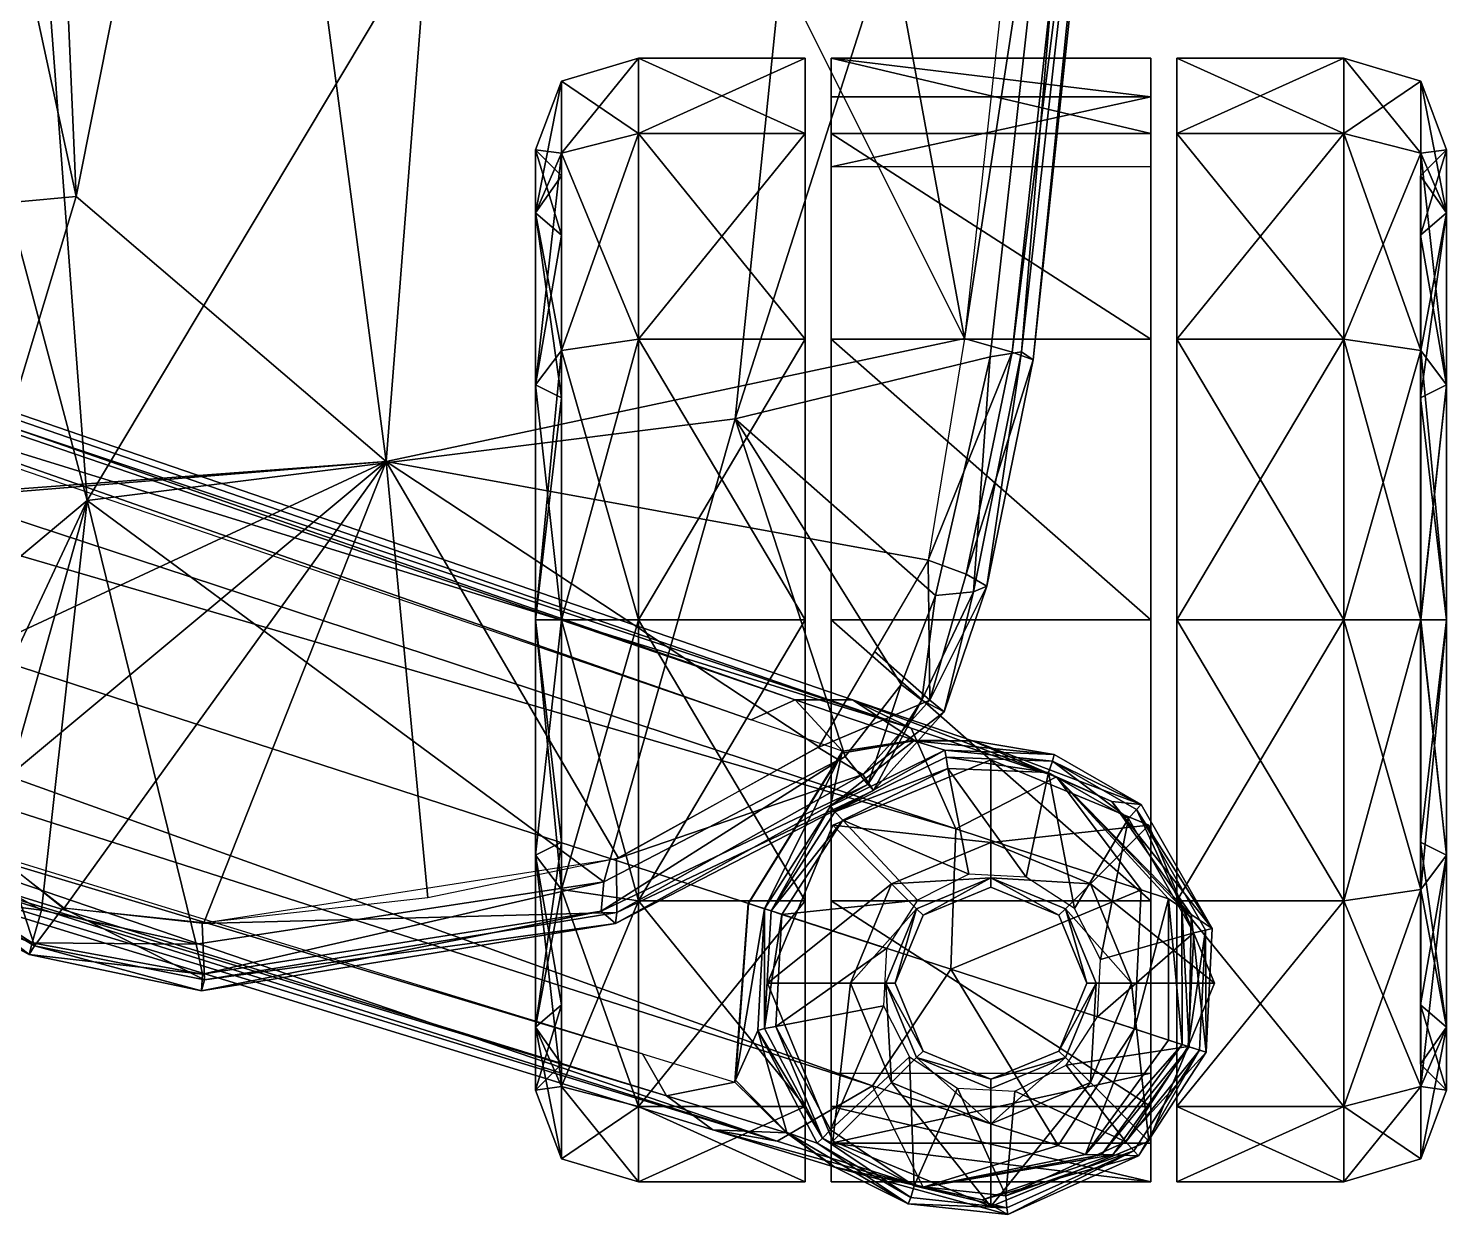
# Model space of a CAD drawing. Header units: inches. Extents: x -13.4 to 13.4, y -1.9 to 24.2.
# Drawn here: x 10.125 to 13.356, y 7.077 to 9.779 of the extents above; entities that cross this region are included whole.
import ezdxf

# ---------------------------------------------------------------- set-up
doc = ezdxf.new("R2010")
doc.units = ezdxf.units.IN
doc.header["$MEASUREMENT"] = 0
for name, color, linetype in [('AFUSE-3D-042', 42, 'Continuous'), ('AFUSE-3D-043', 43, 'Continuous'), ('AFUSE-3D-066', 66, 'Continuous')]:
    doc.layers.add(name, color=color, linetype=linetype)

msp = doc.modelspace()

# ---------------------------------------------------------------- meshes
at = {"layer": 'AFUSE-3D-042'}
mesh = msp.add_polyface(dxfattribs=at)
corners = [(11.735, 8.8891, 37.5463), (12.0175, 11.6457, 37.5826), (12.6013, 11.593, 37.4481), (12.3163, 9.0307, 37.4492), (12.1911, 8.487, 37.4503), (12.113, 8.2846, 37.45), (10.2587, 8.7035, 37.5424), (10.0324, 11.7004, 37.5807), (11.4357, 7.835, 37.4496), (9.7631, 8.289, 37.4501), (9.457, 11.7093, 37.4481), (9.7124, 8.2548, 37.4077), (9.3992, 11.7077, 37.4024), (12.2778, 8.4954, 37.3908), (12.1605, 8.2488, 37.3942), (12.3875, 9.0424, 37.3923), (12.6722, 11.593, 37.3857), (12.6892, 11.6194, 37.1796), (12.414, 9.0237, 37.1858), (10.0173, 7.8467, 37.4496), (9.9106, 7.9613, 37.4496), (12.0371, 8.0562, 37.394), (11.986, 8.12, 37.4496), (9.3735, 11.6957, 37.2303), (9.6777, 8.2429, 37.229), (12.2114, 8.2222, 37.1853), (12.3085, 8.5086, 37.1854), (12.0505, 8.0429, 37.1869), (12.1784, 8.2485, 37.0953), (12.2616, 8.5354, 37.0879), (12.1746, 8.5673, 37.0302), (12.0524, 8.3595, 37.0307), (12.0257, 8.0796, 37.1051), (11.9245, 8.1405, 37.0269), (9.4011, 11.695, 37.1521), (9.703, 8.2445, 37.147), (9.8029, 8.2697, 37.0372), (9.4994, 11.7008, 37.0467), (9.3359, 13.9601, 37.1513), (9.4272, 13.9467, 37.0672), (12.3661, 9.0416, 37.0841), (12.6464, 11.6218, 37.0909), (12.5395, 11.6371, 37.0238), (12.2577, 9.0722, 37.0192)]
mesh.append_faces([[corners[k] for k in face] for face in [(0, 1, 2), (2, 3, 0), (4, 5, 0), (0, 3, 4), (6, 7, 1), (1, 0, 6), (6, 0, 8), (6, 9, 10), (10, 7, 6), (10, 9, 11), (11, 12, 10), (4, 13, 14), (14, 5, 4), (3, 15, 13), (13, 4, 3), (16, 17, 18), (18, 15, 16), (6, 19, 20), (20, 9, 6), (5, 14, 21), (0, 5, 22), (22, 8, 0), (23, 12, 11), (11, 24, 23), (25, 14, 13), (13, 26, 25), (26, 13, 15), (15, 18, 26), (2, 16, 15), (15, 3, 2), (11, 9, 20), (14, 25, 27), (28, 25, 26), (26, 29, 28), (30, 31, 28), (28, 29, 30), (25, 28, 32), (28, 31, 33), (33, 32, 28), (34, 23, 24), (24, 35, 34), (35, 36, 37), (37, 34, 35), (23, 34, 38), (34, 37, 39), (40, 18, 17), (17, 41, 40), (41, 42, 43), (43, 40, 41), (29, 26, 18), (18, 40, 29), (30, 29, 40), (40, 43, 30)]], dxfattribs={"vtx2": -1})
mesh = msp.add_polyface(dxfattribs=at)
corners = [(11.8949, 8.9912, 0.3095), (11.8949, 9.0709, 0.1714), (11.8949, 9.5393, 0.6398), (11.8949, 9.4012, 0.7195), (11.515, 9.0709, 0.1714), (11.515, 9.5393, 0.6398), (11.2804, 8.9668, 0.3519), (11.3398, 8.9371, 0.4033), (11.3398, 9.3074, 0.7736), (11.2804, 9.3588, 0.7439), (11.8949, 9.7107, 1.2795), (11.8949, 9.5513, 1.2795), (11.515, 9.7107, 1.2795), (11.3398, 9.443, 1.2795), (11.2804, 9.5023, 1.2795), (11.8949, 9.5393, 1.9193), (11.8949, 9.4012, 1.8396), (11.515, 9.5393, 1.9193), (11.3398, 9.3074, 1.7854), (11.2804, 9.3588, 1.8151), (11.8949, 9.0709, 2.3876), (11.8949, 8.9912, 2.2496), (11.515, 9.0709, 2.3876), (11.3398, 8.9371, 2.1558), (11.2804, 8.9668, 2.2072), (11.3392, 9.0449, 0.2165), (11.3392, 9.4942, 0.6658), (11.3392, 9.6586, 1.2795), (11.3392, 9.4942, 1.8932), (11.3392, 9.0449, 2.3425), (11.3398, 8.4312, 0.2677), (11.954, 9.5513, 1.2795), (11.954, 9.4012, 1.8396), (11.954, 9.5393, 1.9193), (11.954, 9.7107, 1.2795), (11.954, 8.9912, 2.2496), (11.954, 9.0709, 2.3876), (12.6823, 9.0709, 2.3876), (12.6823, 9.5393, 1.9193), (12.6823, 9.6231, 0.9528), (11.954, 9.6231, 0.9528), (11.954, 9.4637, 0.9528)]
mesh.append_faces([[corners[k] for k in face] for face in [(30, 18, 8)]], dxfattribs={"vtx0": -1, "vtx1": -1, "vtx2": -1})
mesh.append_faces([[corners[k] for k in face] for face in [(0, 1, 2), (2, 3, 0), (1, 4, 5), (5, 2, 1), (6, 7, 8), (8, 9, 6), (3, 2, 10), (10, 11, 3), (2, 5, 12), (12, 10, 2), (9, 8, 13), (13, 14, 9), (11, 10, 15), (15, 16, 11), (10, 12, 17), (17, 15, 10), (14, 13, 18), (18, 19, 14), (16, 15, 20), (20, 21, 16), (15, 17, 22), (22, 20, 15), (19, 18, 23), (23, 24, 19), (25, 26, 5), (5, 4, 25), (26, 27, 12), (12, 5, 26), (27, 28, 17), (17, 12, 27), (28, 29, 22), (22, 17, 28), (6, 9, 26), (26, 25, 6), (9, 14, 27), (27, 26, 9), (14, 19, 28), (28, 27, 14), (19, 24, 29), (29, 28, 19), (18, 13, 8), (31, 32, 33), (33, 34, 31), (32, 35, 36), (36, 33, 32), (33, 36, 37), (34, 33, 38), (39, 40, 34), (31, 34, 40), (40, 41, 31), (41, 40, 39)]], dxfattribs={"vtx2": -1})
mesh = msp.add_polyface(dxfattribs=at)
corners = [(12.7414, 8.9912, 0.3095), (12.7414, 9.4012, 0.7195), (12.7414, 9.5393, 0.6398), (12.7414, 9.0709, 0.1714), (13.1213, 9.5393, 0.6398), (13.1213, 9.0709, 0.1714), (13.3559, 8.9668, 0.3519), (13.3559, 9.3588, 0.7439), (13.2965, 9.3074, 0.7736), (13.2965, 8.9371, 0.4033), (12.7414, 9.5513, 1.2795), (12.7414, 9.7107, 1.2795), (13.1213, 9.7107, 1.2795), (13.3559, 9.5023, 1.2795), (13.2965, 9.443, 1.2795), (12.7414, 9.4012, 1.8396), (12.7414, 9.5393, 1.9193), (13.1213, 9.5393, 1.9193), (13.3559, 9.3588, 1.8151), (13.2965, 9.3074, 1.7854), (12.7414, 8.9912, 2.2496), (12.7414, 9.0709, 2.3876), (13.1213, 9.0709, 2.3876), (13.3559, 8.9668, 2.2072), (13.2965, 8.9371, 2.1558), (13.2971, 9.0449, 0.2165), (13.2971, 9.4942, 0.6658), (13.2971, 9.6586, 1.2795), (13.2971, 9.4942, 1.8932), (13.2971, 9.0449, 2.3425), (13.2965, 8.4312, 2.2913), (13.2965, 8.4312, 0.2677), (12.6823, 9.0709, 2.3876), (12.6823, 9.5393, 1.9193), (11.954, 9.5393, 1.9193), (12.6823, 9.7107, 1.2795), (11.954, 9.7107, 1.2795), (12.6823, 9.6231, 0.9528), (12.6823, 9.4637, 0.9528), (11.954, 9.4637, 0.9528), (12.6823, 9.4012, 1.8396), (12.6823, 9.5513, 1.2795), (12.6823, 8.9912, 2.2496)]
mesh.append_faces([[corners[k] for k in face] for face in [(8, 19, 31)]], dxfattribs={"vtx0": -1, "vtx1": -1, "vtx2": -1})
mesh.append_faces([[corners[k] for k in face] for face in [(0, 1, 2), (2, 3, 0), (3, 2, 4), (4, 5, 3), (6, 7, 8), (8, 9, 6), (1, 10, 11), (11, 2, 1), (2, 11, 12), (12, 4, 2), (7, 13, 14), (14, 8, 7), (10, 15, 16), (16, 11, 10), (11, 16, 17), (17, 12, 11), (13, 18, 19), (19, 14, 13), (15, 20, 21), (21, 16, 15), (16, 21, 22), (22, 17, 16), (18, 23, 24), (24, 19, 18), (25, 5, 4), (4, 26, 25), (26, 4, 12), (12, 27, 26), (27, 12, 17), (17, 28, 27), (28, 17, 22), (22, 29, 28), (6, 25, 26), (26, 7, 6), (7, 26, 27), (27, 13, 7), (13, 27, 28), (28, 18, 13), (18, 28, 29), (29, 23, 18), (8, 14, 19), (19, 24, 30), (32, 33, 34), (33, 35, 36), (36, 35, 37), (37, 38, 39), (35, 33, 40), (40, 41, 35), (41, 38, 37), (37, 35, 41), (33, 32, 42), (42, 40, 33)]], dxfattribs={"vtx2": -1})
mesh = msp.add_polyface(dxfattribs=at)
corners = [(11.8949, 8.4312, 0.1594), (11.8949, 8.4312, 0), (11.8949, 9.0709, 0.1714), (11.8949, 8.9912, 0.3095), (11.515, 8.4312, 0), (11.515, 9.0709, 0.1714), (11.2804, 8.4312, 0.2083), (11.3398, 8.4312, 0.2677), (11.3398, 8.9371, 0.4033), (11.2804, 8.9668, 0.3519), (11.8949, 8.9912, 2.2496), (11.8949, 9.0709, 2.3876), (11.8949, 8.4312, 2.5591), (11.8949, 8.4312, 2.3997), (11.515, 9.0709, 2.3876), (11.515, 8.4312, 2.5591), (11.2804, 8.9668, 2.2072), (11.3398, 8.9371, 2.1558), (11.3398, 8.4312, 2.2913), (11.2804, 8.4312, 2.3507), (11.8949, 7.7914, 2.3876), (11.8949, 7.8711, 2.2496), (11.515, 7.7914, 2.3876), (11.3398, 7.9253, 2.1558), (11.2804, 7.8956, 2.2072), (11.8949, 7.8711, 0.3095), (11.8949, 7.7914, 0.1714), (11.515, 7.7914, 0.1714), (11.2804, 7.8956, 0.3519), (11.3398, 7.9253, 0.4033), (11.3392, 8.4312, 0.0521), (11.3392, 9.0449, 0.2165), (11.3392, 9.0449, 2.3425), (11.3392, 8.4312, 2.507), (11.3392, 7.8174, 2.3425), (11.3392, 7.8174, 0.2165), (11.3398, 9.3074, 1.7854), (11.3398, 7.5549, 1.7854), (11.3398, 9.3074, 0.7736), (11.954, 8.9912, 2.2496), (11.954, 8.4312, 2.3997), (11.954, 8.4312, 2.5591), (11.954, 9.0709, 2.3876), (11.954, 7.8711, 2.2496), (11.954, 7.7914, 2.3876), (12.6823, 7.7914, 2.3876), (12.6823, 8.4312, 2.5591), (11.9579, 7.9638, 2.5581), (11.9579, 7.9638, 2.6614), (12.3179, 8.1129, 2.6614), (11.9579, 7.9638, 2.4559), (12.3179, 8.1129, 2.4559)]
mesh.append_faces([[corners[k] for k in face] for face in [(50, 49, 51)]], dxfattribs={"vtx0": -1})
mesh.append_faces([[corners[k] for k in face] for face in [(37, 18, 36), (7, 37, 36)]], dxfattribs={"vtx0": -1, "vtx1": -1, "vtx2": -1})
mesh.append_faces([[corners[k] for k in face] for face in [(8, 7, 38)]], dxfattribs={"vtx1": -1})
mesh.append_faces([[corners[k] for k in face] for face in [(50, 47, 49)]], dxfattribs={"vtx1": -1, "vtx2": -1})
mesh.append_faces([[corners[k] for k in face] for face in [(0, 1, 2), (2, 3, 0), (1, 4, 5), (5, 2, 1), (6, 7, 8), (8, 9, 6), (10, 11, 12), (12, 13, 10), (11, 14, 15), (15, 12, 11), (16, 17, 18), (18, 19, 16), (13, 12, 20), (20, 21, 13), (12, 15, 22), (19, 18, 23), (23, 24, 19), (25, 26, 1), (1, 0, 25), (26, 27, 4), (4, 1, 26), (28, 29, 7), (7, 6, 28), (30, 31, 5), (5, 4, 30), (32, 33, 15), (15, 14, 32), (33, 34, 22), (22, 15, 33), (35, 30, 4), (4, 27, 35), (6, 9, 31), (31, 30, 6), (16, 19, 33), (33, 32, 16), (19, 24, 34), (34, 33, 19), (28, 6, 30), (30, 35, 28), (18, 17, 36), (39, 40, 41), (41, 42, 39), (40, 43, 44), (44, 41, 40), (41, 44, 45), (42, 41, 46), (47, 48, 49)]], dxfattribs={"vtx2": -1})
mesh = msp.add_polyface(dxfattribs=at)
corners = [(12.7414, 8.4312, 0.1594), (12.7414, 8.9912, 0.3095), (12.7414, 9.0709, 0.1714), (12.7414, 8.4312, 0), (13.1213, 9.0709, 0.1714), (13.1213, 8.4312, 0), (13.3559, 8.4312, 0.2083), (13.3559, 8.9668, 0.3519), (13.2965, 8.9371, 0.4033), (13.2965, 8.4312, 0.2677), (12.7414, 8.9912, 2.2496), (12.7414, 8.4312, 2.3997), (12.7414, 8.4312, 2.5591), (12.7414, 9.0709, 2.3876), (13.1213, 8.4312, 2.5591), (13.1213, 9.0709, 2.3876), (13.3559, 8.9668, 2.2072), (13.3559, 8.4312, 2.3507), (13.2965, 8.4312, 2.2913), (13.2965, 8.9371, 2.1558), (12.7414, 7.8711, 2.2496), (12.7414, 7.7914, 2.3876), (13.1213, 7.7914, 2.3876), (13.3559, 7.8956, 2.2072), (13.2965, 7.9253, 2.1558), (12.7414, 7.8711, 0.3095), (12.7414, 7.7914, 0.1714), (13.1213, 7.7914, 0.1714), (13.3559, 7.8956, 0.3519), (13.2965, 7.9253, 0.4033), (13.2971, 8.4312, 0.0521), (13.2971, 9.0449, 0.2165), (13.2971, 9.0449, 2.3425), (13.2971, 8.4312, 2.507), (13.2971, 7.8174, 2.3425), (13.2971, 7.8174, 0.2165), (13.2965, 9.3074, 1.7854), (13.2965, 7.5549, 1.7854), (13.2965, 9.3074, 0.7736), (12.6823, 7.7914, 2.3876), (12.6823, 8.4312, 2.5591), (11.954, 8.4312, 2.5591), (12.6823, 9.0709, 2.3876), (11.954, 9.0709, 2.3876), (12.6823, 8.4312, 2.3997), (12.6823, 8.9912, 2.2496), (12.6823, 7.8711, 2.2496), (12.6778, 7.9638, 2.4559), (12.3179, 8.1129, 2.4559), (12.3179, 8.1129, 2.6614), (12.6778, 7.9638, 2.6614), (12.6778, 7.9638, 2.5581)]
mesh.append_faces([[corners[k] for k in face] for face in [(47, 49, 51)]], dxfattribs={"vtx0": -1, "vtx1": -1})
mesh.append_faces([[corners[k] for k in face] for face in [(36, 18, 37), (36, 37, 9)]], dxfattribs={"vtx0": -1, "vtx1": -1, "vtx2": -1})
mesh.append_faces([[corners[k] for k in face] for face in [(8, 38, 9)]], dxfattribs={"vtx1": -1})
mesh.append_faces([[corners[k] for k in face] for face in [(0, 1, 2), (2, 3, 0), (3, 2, 4), (4, 5, 3), (6, 7, 8), (8, 9, 6), (10, 11, 12), (12, 13, 10), (13, 12, 14), (14, 15, 13), (16, 17, 18), (18, 19, 16), (11, 20, 21), (21, 12, 11), (12, 21, 22), (22, 14, 12), (17, 23, 24), (24, 18, 17), (25, 0, 3), (3, 26, 25), (26, 3, 5), (5, 27, 26), (28, 6, 9), (9, 29, 28), (30, 5, 4), (4, 31, 30), (32, 15, 14), (14, 33, 32), (33, 14, 22), (22, 34, 33), (35, 27, 5), (5, 30, 35), (6, 30, 31), (31, 7, 6), (16, 32, 33), (33, 17, 16), (17, 33, 34), (34, 23, 17), (28, 35, 30), (30, 6, 28), (39, 40, 41), (40, 42, 43), (42, 40, 44), (44, 45, 42), (40, 39, 46), (46, 44, 40), (47, 48, 49), (49, 50, 51)]], dxfattribs={"vtx2": -1})
mesh = msp.add_polyface(dxfattribs=at)
corners = [(11.4357, 7.835, 37.4496), (10.5073, 7.6925, 37.4508), (10.2587, 8.7035, 37.5424), (10.1548, 7.7699, 37.4498), (10.0173, 7.8467, 37.4496), (10.1338, 7.6955, 37.4025), (9.9834, 7.7923, 37.399), (10.5217, 7.6245, 37.405), (11.4295, 7.7678, 37.4008), (11.986, 8.12, 37.4496), (12.0371, 8.0562, 37.394), (9.8539, 7.9178, 37.4059), (9.9106, 7.9613, 37.4496), (9.8286, 7.8952, 37.228), (9.6777, 8.2429, 37.229), (9.7124, 8.2548, 37.4077), (12.113, 8.2846, 37.45), (9.9585, 7.7575, 37.2184), (10.1271, 7.6693, 37.2252), (10.5197, 7.5866, 37.2098), (11.4623, 7.7402, 37.1983), (12.0505, 8.0429, 37.1869), (12.1605, 8.2488, 37.3942), (12.0257, 8.0796, 37.1051), (12.2114, 8.2222, 37.1853), (11.4652, 7.7651, 37.1275), (11.9245, 8.1405, 37.0269), (11.4645, 7.8875, 37.0308), (10.5262, 7.6113, 37.1394), (10.5209, 7.7402, 37.0282), (10.139, 7.6892, 37.1544), (10.2037, 7.7749, 37.0452), (9.9832, 7.7799, 37.1503), (9.8487, 7.9136, 37.1551), (9.703, 8.2445, 37.147), (10.0793, 7.8745, 37.0418), (9.9528, 7.9726, 37.0352), (9.8029, 8.2697, 37.0372)]
mesh.append_faces([[corners[k] for k in face] for face in [(0, 1, 2), (2, 1, 3), (3, 4, 2), (3, 5, 6), (6, 4, 3), (1, 7, 5), (5, 3, 1), (0, 8, 7), (7, 1, 0), (9, 10, 8), (8, 0, 9), (4, 6, 11), (11, 12, 4), (11, 13, 14), (14, 15, 11), (10, 9, 16), (17, 6, 5), (5, 18, 17), (18, 5, 7), (7, 19, 18), (19, 7, 8), (8, 20, 19), (20, 8, 10), (10, 21, 20), (13, 11, 6), (6, 17, 13), (12, 11, 15), (21, 10, 22), (23, 21, 24), (25, 20, 21), (21, 23, 25), (23, 26, 27), (27, 25, 23), (28, 19, 20), (20, 25, 28), (25, 27, 29), (29, 28, 25), (30, 18, 19), (19, 28, 30), (28, 29, 31), (31, 30, 28), (32, 17, 18), (18, 30, 32), (33, 13, 17), (17, 32, 33), (34, 14, 13), (13, 33, 34), (30, 31, 35), (35, 32, 30), (36, 33, 32), (32, 35, 36), (37, 34, 33), (33, 36, 37)]], dxfattribs={"vtx2": -1})
mesh = msp.add_polyface(dxfattribs=at)
corners = [(11.515, 7.7914, 2.3876), (11.8949, 7.7914, 2.3876), (11.8949, 8.4312, 2.5591), (11.8949, 7.8711, 2.2496), (11.8949, 7.3231, 1.9193), (11.8949, 7.4611, 1.8396), (11.515, 7.3231, 1.9193), (11.2804, 7.8956, 2.2072), (11.3398, 7.9253, 2.1558), (11.3398, 7.5549, 1.7854), (11.2804, 7.5035, 1.8151), (11.8949, 7.1516, 1.2795), (11.8949, 7.311, 1.2795), (11.515, 7.1516, 1.2795), (11.3398, 7.4193, 1.2795), (11.2804, 7.36, 1.2795), (11.8949, 7.3231, 0.6398), (11.8949, 7.4611, 0.7195), (11.515, 7.3231, 0.6398), (11.3398, 7.5549, 0.7736), (11.2804, 7.5035, 0.7439), (11.8949, 7.7914, 0.1714), (11.8949, 7.8711, 0.3095), (11.515, 7.7914, 0.1714), (11.3398, 7.9253, 0.4033), (11.2804, 7.8956, 0.3519), (11.3392, 7.8174, 2.3425), (11.3392, 7.3682, 1.8932), (11.3392, 7.2037, 1.2795), (11.3392, 7.3682, 0.6658), (11.3392, 7.8174, 0.2165), (11.3398, 8.4312, 0.2677), (11.3398, 8.4312, 2.2913), (11.954, 7.8711, 2.2496), (11.954, 7.4611, 1.8396), (11.954, 7.3231, 1.9193), (12.0914, 7.8303, 2.6614), (11.9579, 7.9638, 2.6614), (11.8088, 7.6039, 2.6614), (11.9976, 7.6039, 2.6614), (11.9579, 7.244, 2.6614), (11.8088, 7.6039, 2.3569), (11.9579, 7.244, 1.9394), (11.9579, 7.9638, 2.5581)]
mesh.append_faces([[corners[k] for k in face] for face in [(31, 19, 9)]], dxfattribs={"vtx0": -1, "vtx1": -1, "vtx2": -1})
mesh.append_faces([[corners[k] for k in face] for face in [(0, 1, 2), (3, 1, 4), (4, 5, 3), (1, 0, 6), (6, 4, 1), (7, 8, 9), (9, 10, 7), (5, 4, 11), (11, 12, 5), (4, 6, 13), (13, 11, 4), (10, 9, 14), (14, 15, 10), (12, 11, 16), (16, 17, 12), (11, 13, 18), (18, 16, 11), (15, 14, 19), (19, 20, 15), (17, 16, 21), (21, 22, 17), (16, 18, 23), (23, 21, 16), (20, 19, 24), (24, 25, 20), (26, 27, 6), (6, 0, 26), (27, 28, 13), (13, 6, 27), (28, 29, 18), (18, 13, 28), (29, 30, 23), (23, 18, 29), (7, 10, 27), (27, 26, 7), (10, 15, 28), (28, 27, 10), (15, 20, 29), (29, 28, 15), (20, 25, 30), (30, 29, 20), (31, 24, 19), (19, 14, 9), (9, 8, 32), (33, 34, 35), (36, 37, 38), (39, 38, 40), (40, 38, 41), (41, 42, 40), (38, 37, 43), (43, 41, 38)]], dxfattribs={"vtx2": -1})
mesh = msp.add_polyface(dxfattribs=at)
corners = [(12.7414, 7.8711, 2.2496), (12.7414, 7.4611, 1.8396), (12.7414, 7.3231, 1.9193), (12.7414, 7.7914, 2.3876), (13.1213, 7.3231, 1.9193), (13.1213, 7.7914, 2.3876), (13.3559, 7.8956, 2.2072), (13.3559, 7.5035, 1.8151), (13.2965, 7.5549, 1.7854), (13.2965, 7.9253, 2.1558), (12.7414, 7.311, 1.2795), (12.7414, 7.1516, 1.2795), (13.1213, 7.1516, 1.2795), (13.3559, 7.36, 1.2795), (13.2965, 7.4193, 1.2795), (12.7414, 7.4611, 0.7195), (12.7414, 7.3231, 0.6398), (13.1213, 7.3231, 0.6398), (13.3559, 7.5035, 0.7439), (13.2965, 7.5549, 0.7736), (12.7414, 7.8711, 0.3095), (12.7414, 7.7914, 0.1714), (13.1213, 7.7914, 0.1714), (13.3559, 7.8956, 0.3519), (13.2965, 7.9253, 0.4033), (13.2971, 7.8174, 2.3425), (13.2971, 7.3682, 1.8932), (13.2971, 7.2037, 1.2795), (13.2971, 7.3682, 0.6658), (13.2971, 7.8174, 0.2165), (13.2965, 8.4312, 2.2913), (13.2965, 8.4312, 0.2677), (12.6823, 7.4611, 1.8396), (12.6823, 7.3231, 1.9193), (12.6823, 7.1516, 1.2795), (12.6823, 7.2392, 0.9528), (12.6823, 7.3986, 0.9528), (12.6823, 7.311, 1.2795), (12.8269, 7.6039, 2.6614), (12.6778, 7.9638, 2.6614), (12.5443, 7.8303, 2.6614), (12.6778, 7.244, 2.6614), (12.6381, 7.6039, 2.6614), (12.6778, 7.244, 1.9394), (12.8269, 7.6039, 2.3569), (12.6778, 7.9638, 2.5581)]
mesh.append_faces([[corners[k] for k in face] for face in [(8, 19, 31)]], dxfattribs={"vtx0": -1, "vtx1": -1, "vtx2": -1})
mesh.append_faces([[corners[k] for k in face] for face in [(0, 1, 2), (2, 3, 0), (3, 2, 4), (4, 5, 3), (6, 7, 8), (8, 9, 6), (1, 10, 11), (11, 2, 1), (2, 11, 12), (12, 4, 2), (7, 13, 14), (14, 8, 7), (10, 15, 16), (16, 11, 10), (11, 16, 17), (17, 12, 11), (13, 18, 19), (19, 14, 13), (15, 20, 21), (21, 16, 15), (16, 21, 22), (22, 17, 16), (18, 23, 24), (24, 19, 18), (25, 5, 4), (4, 26, 25), (26, 4, 12), (12, 27, 26), (27, 12, 17), (17, 28, 27), (28, 17, 22), (22, 29, 28), (6, 25, 26), (26, 7, 6), (7, 26, 27), (27, 13, 7), (13, 27, 28), (28, 18, 13), (18, 28, 29), (29, 23, 18), (30, 9, 8), (8, 14, 19), (19, 24, 31), (32, 33, 34), (35, 36, 37), (37, 34, 35), (38, 39, 40), (41, 38, 42), (41, 43, 44), (44, 38, 41), (38, 44, 45), (45, 39, 38)]], dxfattribs={"vtx2": -1})
mesh = msp.add_polyface(dxfattribs=at)
corners = [(11.954, 7.3231, 1.9193), (11.954, 7.7914, 2.3876), (11.954, 7.8711, 2.2496), (11.954, 7.4611, 1.8396), (11.954, 7.311, 1.2795), (11.954, 7.1516, 1.2795), (11.954, 7.3986, 0.9528), (11.954, 7.2392, 0.9528), (12.6823, 7.1516, 1.2795), (12.6823, 7.3231, 1.9193), (12.6823, 7.3986, 0.9528), (11.9579, 7.9638, 2.6614), (12.0914, 7.8303, 2.6614), (12.3179, 7.9241, 2.6614), (12.3179, 8.1129, 2.6614), (11.8088, 7.6039, 2.6614), (11.9976, 7.6039, 2.6614), (11.9579, 7.244, 2.6614), (12.0914, 7.3775, 2.6614), (12.3179, 7.0949, 2.6614), (12.3179, 7.2837, 2.6614), (12.0914, 7.8303, 2.7835), (12.1484, 7.7734, 2.7835), (12.3179, 7.8436, 2.7835), (12.3179, 7.9241, 2.7835), (11.9976, 7.6039, 2.7835), (12.0781, 7.6039, 2.7835), (12.0914, 7.3775, 2.7835), (12.1484, 7.4344, 2.7835), (12.3179, 7.2837, 2.7835), (12.3179, 7.3642, 2.7835), (12.1633, 7.7585, 2.8622), (12.3179, 7.8225, 2.8622), (12.0993, 7.6039, 2.8622), (12.1633, 7.4493, 2.8622), (12.3179, 7.3853, 2.8622), (12.1633, 7.7585, 3.6496), (12.0993, 7.6039, 3.6496), (12.1633, 7.4493, 3.6496), (12.3179, 7.3853, 3.6496), (12.3179, 7.0949, 1.2673), (12.3179, 7.0949, 1.7393), (11.9579, 7.244, 1.7393), (12.1065, 7.1824, 1.2673), (11.9579, 7.244, 1.9394), (12.3179, 7.0949, 1.9394)]
mesh.append_faces([[corners[k] for k in face] for face in [(0, 1, 2), (3, 4, 5), (5, 0, 3), (4, 6, 7), (7, 5, 4), (0, 5, 8), (1, 0, 9), (8, 5, 7), (7, 6, 10), (11, 12, 13), (13, 14, 11), (15, 16, 12), (17, 18, 16), (19, 20, 18), (18, 17, 19), (21, 22, 23), (23, 24, 21), (25, 26, 22), (22, 21, 25), (27, 28, 26), (26, 25, 27), (29, 30, 28), (28, 27, 29), (21, 24, 13), (13, 12, 21), (25, 21, 12), (12, 16, 25), (27, 25, 16), (16, 18, 27), (29, 27, 18), (18, 20, 29), (31, 32, 23), (23, 22, 31), (33, 31, 22), (22, 26, 33), (34, 33, 26), (26, 28, 34), (35, 34, 28), (28, 30, 35), (32, 31, 36), (37, 36, 31), (31, 33, 37), (38, 37, 33), (33, 34, 38), (39, 38, 34), (34, 35, 39), (40, 41, 42), (42, 43, 40), (19, 17, 44), (44, 45, 19), (45, 44, 42), (42, 41, 45)]], dxfattribs={"vtx2": -1})
mesh = msp.add_polyface(dxfattribs=at)
corners = [(12.6823, 7.1516, 1.2795), (12.6823, 7.3231, 1.9193), (11.954, 7.3231, 1.9193), (12.6823, 7.7914, 2.3876), (11.954, 7.7914, 2.3876), (11.954, 7.2392, 0.9528), (12.6823, 7.2392, 0.9528), (12.6823, 7.3986, 0.9528), (12.6823, 7.4611, 1.8396), (12.6823, 7.8711, 2.2496), (12.6823, 7.311, 1.2795), (12.1633, 7.7585, 3.6496), (12.3179, 7.8225, 3.6496), (12.3179, 7.8225, 2.8622), (12.6778, 7.9638, 2.6614), (12.3179, 8.1129, 2.6614), (12.3179, 7.9241, 2.6614), (12.5443, 7.8303, 2.6614), (12.6381, 7.6039, 2.6614), (12.8269, 7.6039, 2.6614), (12.5443, 7.3775, 2.6614), (12.6778, 7.244, 2.6614), (12.3179, 7.0949, 2.6614), (12.3179, 7.2837, 2.6614), (12.5443, 7.8303, 2.7835), (12.3179, 7.9241, 2.7835), (12.3179, 7.8436, 2.7835), (12.4874, 7.7734, 2.7835), (12.6381, 7.6039, 2.7835), (12.5576, 7.6039, 2.7835), (12.5443, 7.3775, 2.7835), (12.4874, 7.4344, 2.7835), (12.3179, 7.2837, 2.7835), (12.3179, 7.3642, 2.7835), (12.4724, 7.7585, 2.8622), (12.5364, 7.6039, 2.8622), (12.4724, 7.4493, 2.8622), (12.3179, 7.3853, 2.8622), (12.4724, 7.7585, 3.6496), (12.5364, 7.6039, 3.6496), (12.4724, 7.4493, 3.6496), (12.3179, 7.3853, 3.6496), (12.3179, 7.0949, 1.2673), (12.5292, 7.1824, 1.2673), (12.6778, 7.244, 1.7393), (12.3179, 7.0949, 1.7393), (12.3179, 7.0949, 1.9394), (12.6778, 7.244, 1.9394)]
mesh.append_faces([[corners[k] for k in face] for face in [(0, 1, 2), (1, 3, 4), (5, 6, 0), (7, 6, 5), (3, 1, 8), (8, 9, 3), (0, 10, 8), (11, 12, 13), (14, 15, 16), (16, 17, 14), (17, 18, 19), (18, 20, 21), (22, 21, 20), (20, 23, 22), (24, 25, 26), (26, 27, 24), (28, 24, 27), (27, 29, 28), (30, 28, 29), (29, 31, 30), (32, 30, 31), (31, 33, 32), (24, 17, 16), (16, 25, 24), (28, 18, 17), (17, 24, 28), (30, 20, 18), (18, 28, 30), (32, 23, 20), (20, 30, 32), (34, 27, 26), (26, 13, 34), (35, 29, 27), (27, 34, 35), (36, 31, 29), (29, 35, 36), (37, 33, 31), (31, 36, 37), (38, 34, 13), (13, 12, 38), (39, 35, 34), (34, 38, 39), (40, 36, 35), (35, 39, 40), (41, 37, 36), (36, 40, 41), (42, 43, 44), (44, 45, 42), (22, 46, 47), (47, 21, 22), (46, 45, 44), (44, 47, 46)]], dxfattribs={"vtx2": -1})
at = {"layer": 'AFUSE-3D-043'}
mesh = msp.add_polyface(dxfattribs=at)
corners = [(1.2759, 10.3942, 5.6322), (1.6965, 10.3368, 5.5461), (1.6932, 10.4406, 7.404), (1.8073, 10.6723, 7.8368), (2.1057, 10.3111, 7.2621), (2.2793, 10.5025, 7.6491), (1.2212, 10.7049, 7.9886), (2.4262, 10.8198, 7.7513), (1.9247, 10.9827, 7.9349), (1.6851, 10.4641, 5.5564), (1.6814, 10.4065, 5.4917), (1.2762, 10.4674, 5.5728), (2.0803, 10.3448, 5.4724), (2.1197, 11.6394, 5.5461), (2.0561, 11.5574, 7.404), (2.4659, 11.4197, 7.2621), (2.526, 11.4996, 5.4662), (1.7457, 11.8402, 5.6322), (1.6563, 11.7859, 7.5482), (2.0122, 11.3029, 7.8368), (2.4939, 11.1628, 7.6491), (1.5189, 11.621, 7.9886), (1.5582, 12.1142, 5.6735), (1.464, 12.0836, 7.5884), (1.7029, 11.7808, 5.5728), (1.5026, 12.0961, 5.6216), (2.0666, 11.5918, 5.4917), (2.4588, 11.463, 5.4094), (1.447, 12.0781, 5.6761), (1.6642, 11.7538, 5.6404), (2.0356, 11.5431, 5.5564), (2.4255, 11.4073, 5.4724), (11.8717, 8.2496, 3.4369), (1.6337, 12.8573, 7.404), (1.4446, 12.4375, 7.5482), (1.5489, 12.4461, 5.6322), (1.4793, 12.469, 5.5728), (1.6624, 12.8356, 5.4917)]
mesh.append_faces([[corners[k] for k in face] for face in [(0, 1, 2), (3, 2, 4), (4, 5, 3), (2, 3, 6), (3, 5, 7), (7, 8, 3), (6, 3, 8), (9, 10, 11), (10, 9, 12), (13, 14, 15), (15, 16, 13), (17, 18, 14), (14, 13, 17), (19, 20, 15), (15, 14, 19), (14, 18, 21), (21, 19, 14), (19, 8, 7), (7, 20, 19), (22, 23, 18), (18, 17, 22), (22, 17, 24), (24, 25, 22), (17, 13, 26), (26, 24, 17), (13, 16, 27), (27, 26, 13), (8, 19, 21), (28, 25, 24), (24, 29, 28), (24, 26, 30), (30, 29, 24), (26, 27, 31), (31, 30, 26), (32, 27, 16), (33, 34, 35), (35, 36, 37)]], dxfattribs={"vtx2": -1})
mesh = msp.add_polyface(dxfattribs=at)
corners = [(0.9631, 10.2827, 5.6735), (0.9049, 10.3629, 7.5884), (0.6812, 10.088, 7.5482), (0.7605, 10.0197, 5.6322), (0.6908, 10.0421, 5.5728), (0.9287, 10.3301, 5.6216), (0.8944, 10.3773, 5.6761), (2.1074, 10.2111, 5.4662), (11.6842, 7.2702, 3.4682), (11.8307, 7.2444, 3.7883), (2.1057, 10.3111, 7.2621), (1.6965, 10.3368, 5.5461), (1.6932, 10.4406, 7.404), (1.2759, 10.3942, 5.6322), (1.2355, 10.4907, 7.5482), (11.7343, 7.3786, 3.4686), (11.8522, 7.2627, 3.3801), (11.5785, 7.3471, 3.4369), (11.5243, 7.4432, 3.5122), (1.2762, 10.4674, 5.5728), (1.6814, 10.4065, 5.4917), (2.0746, 10.2802, 5.4094), (2.4262, 10.8198, 7.7513), (2.2793, 10.5025, 7.6491), (12.0479, 7.3698, 4.0863), (12.2262, 7.6356, 4.1625), (2.0803, 10.3448, 5.4724), (11.7658, 7.7852, 3.492), (11.7361, 7.3828, 3.4541), (2.526, 11.4996, 5.4662), (2.4659, 11.4197, 7.2621), (12.1362, 8.1845, 3.7883), (12.0024, 8.2497, 3.4682), (12.2381, 7.9554, 4.0863), (2.4939, 11.1628, 7.6491), (2.4588, 11.463, 5.4094), (11.8717, 8.2496, 3.4369), (11.7714, 8.2038, 3.5122), (2.4255, 11.4073, 5.4724)]
mesh.append_faces([[corners[k] for k in face] for face in [(0, 1, 2), (0, 3, 4), (4, 5, 0), (6, 5, 4), (7, 8, 9), (9, 10, 7), (11, 7, 10), (10, 12, 11), (0, 13, 14), (14, 1, 0), (15, 16, 17), (17, 18, 15), (0, 5, 19), (19, 13, 0), (20, 11, 13), (11, 20, 21), (21, 7, 11), (22, 23, 24), (24, 25, 22), (8, 17, 16), (26, 21, 20), (27, 28, 15), (23, 10, 9), (9, 24, 23), (21, 26, 18), (18, 17, 21), (7, 21, 17), (17, 8, 7), (29, 30, 31), (31, 32, 29), (22, 25, 33), (33, 34, 22), (34, 33, 31), (31, 30, 34), (35, 36, 37), (37, 38, 35), (29, 32, 36)]], dxfattribs={"vtx2": -1})
mesh = msp.add_polyface(dxfattribs=at)
corners = [(11.7361, 7.3828, 3.4541), (11.7658, 7.7852, 3.492), (11.8017, 7.7735, 2.7693), (11.7343, 7.3786, 3.4686), (11.7648, 7.7855, 3.5111), (12.4668, 8.0738, 3.6695), (12.1362, 8.1845, 3.7883), (12.2381, 7.9554, 4.0863), (11.9793, 8.1326, 3.4686), (11.7714, 8.2038, 3.5122), (11.8717, 8.2496, 3.4369), (12.1428, 8.1571, 3.3801), (11.9782, 8.1281, 3.4541), (11.9525, 8.0069, 2.7693), (12.0024, 8.2497, 3.4682), (12.2754, 8.1561, 3.4107), (12.1422, 8.1558, 3.3715), (12.2129, 8.1346, 2.7693), (12.2772, 8.1556, 3.3984), (12.4618, 8.125, 2.7693), (11.8168, 7.7686, 2.742), (11.8022, 7.5006, 2.7421), (11.9625, 7.994, 2.7421), (12.2158, 8.1187, 2.742), (11.8275, 7.5054, 2.7254), (11.8414, 7.7606, 2.7254), (12.0795, 7.6832, 2.7254), (11.9801, 7.9753, 2.7254), (12.1508, 7.793, 2.7254), (12.2196, 8.0927, 2.7254), (12.2674, 7.8524, 2.7254), (12.4486, 8.084, 2.7254)]
mesh.append_faces([[corners[k] for k in face] for face in [(0, 1, 2), (3, 4, 1), (5, 6, 7), (8, 9, 10), (10, 11, 8), (2, 1, 12), (12, 13, 2), (11, 10, 14), (14, 15, 11), (13, 12, 16), (16, 17, 13), (16, 18, 19), (19, 17, 16), (18, 16, 11), (11, 15, 18), (11, 16, 12), (12, 8, 11), (8, 12, 1), (1, 4, 8), (14, 6, 5), (5, 15, 14), (2, 20, 21), (13, 22, 20), (20, 2, 13), (17, 23, 22), (22, 13, 17), (24, 25, 26), (25, 27, 28), (28, 26, 25), (27, 29, 30), (30, 28, 27), (21, 20, 25), (27, 25, 20), (20, 22, 27), (29, 27, 22), (22, 23, 29), (31, 29, 23)]], dxfattribs={"vtx2": -1})
mesh = msp.add_polyface(dxfattribs=at)
corners = [(12.6602, 8.011, 2.7693), (12.4618, 8.125, 2.7693), (12.2772, 8.1556, 3.3984), (12.5928, 8.018, 3.4656), (12.8219, 7.7282, 2.7693), (12.7737, 7.7603, 3.5517), (12.2381, 7.9554, 4.0863), (12.6598, 7.8166, 3.9321), (12.4668, 8.0738, 3.6695), (12.7535, 7.4642, 3.8673), (12.7524, 7.7754, 3.8153), (12.7226, 7.7964, 3.8882), (12.7692, 7.4591, 3.5494), (12.6446, 7.4996, 4.0093), (12.8081, 7.4465, 2.7693), (12.2754, 8.1561, 3.4107), (12.2262, 7.6356, 4.1625), (12.649, 7.9996, 2.742), (12.4579, 8.1095, 2.7422), (12.8064, 7.7248, 2.742), (12.2129, 8.1346, 2.7693), (12.2158, 8.1187, 2.742), (12.4486, 8.084, 2.7254), (12.6311, 7.9791, 2.7254), (12.5078, 7.7743, 2.7254), (12.3981, 7.8455, 2.7254), (12.7799, 7.7189, 2.7254), (12.5672, 7.6577, 2.7254), (12.2196, 8.0927, 2.7254), (12.2674, 7.8524, 2.7254), (12.5604, 7.527, 2.7254), (12.7671, 7.4598, 2.7254)]
mesh.append_faces([[corners[k] for k in face] for face in [(0, 1, 2), (2, 3, 0), (4, 0, 3), (3, 5, 4), (6, 7, 8), (9, 10, 11), (12, 5, 10), (11, 7, 13), (11, 10, 8), (8, 7, 11), (5, 3, 8), (8, 10, 5), (14, 4, 5), (8, 3, 2), (2, 15, 8), (7, 6, 16), (16, 13, 7), (0, 17, 18), (18, 1, 0), (4, 19, 17), (17, 0, 4), (20, 1, 18), (18, 21, 20), (19, 4, 14), (22, 23, 24), (24, 25, 22), (23, 26, 27), (27, 24, 23), (28, 22, 25), (25, 29, 28), (30, 27, 26), (23, 22, 18), (18, 17, 23), (26, 23, 17), (17, 19, 26), (21, 18, 22), (31, 26, 19)]], dxfattribs={"vtx2": -1})
mesh = msp.add_polyface(dxfattribs=at)
corners = [(12.6537, 7.2104, 2.7693), (12.5958, 7.2128, 3.5517), (12.298, 7.1106, 3.4656), (12.3566, 7.0767, 2.7693), (12.7535, 7.4642, 3.8673), (12.7224, 7.4743, 3.9537), (12.5332, 7.2136, 3.8882), (12.5697, 7.2131, 3.8153), (12.7692, 7.4591, 3.5494), (12.6446, 7.4996, 4.0093), (12.4706, 7.2342, 3.9321), (12.1633, 7.1395, 3.6695), (12.8081, 7.4465, 2.7693), (12.2262, 7.6356, 4.1625), (12.7226, 7.7964, 3.8882), (12.7524, 7.7754, 3.8153), (12.7737, 7.7603, 3.5517), (12.3542, 7.0925, 2.742), (12.1291, 7.1011, 2.7693), (12.6431, 7.2223, 2.742), (12.793, 7.4514, 2.742), (12.8064, 7.7248, 2.742), (12.2418, 7.3647, 2.7254), (12.3725, 7.3578, 2.7254), (12.3519, 7.1196, 2.7254), (12.6252, 7.2426, 2.7254), (12.4891, 7.4172, 2.7254), (12.7671, 7.4598, 2.7254), (12.5604, 7.527, 2.7254), (12.7799, 7.7189, 2.7254), (12.1426, 7.142, 2.7254)]
mesh.append_faces([[corners[k] for k in face] for face in [(0, 1, 2), (2, 3, 0), (4, 5, 6), (6, 7, 4), (7, 1, 8), (8, 4, 7), (9, 10, 6), (6, 5, 9), (6, 10, 11), (11, 7, 6), (1, 7, 11), (11, 2, 1), (1, 0, 12), (12, 8, 1), (10, 9, 13), (14, 5, 4), (15, 4, 8), (9, 5, 14), (16, 8, 12), (17, 3, 18), (3, 17, 19), (19, 0, 3), (0, 19, 20), (20, 12, 0), (12, 20, 21), (22, 23, 24), (25, 24, 23), (23, 26, 25), (27, 25, 26), (26, 28, 27), (29, 27, 28), (30, 24, 17), (24, 25, 19), (19, 17, 24), (25, 27, 20), (20, 19, 25), (21, 20, 27)]], dxfattribs={"vtx2": -1})
mesh = msp.add_polyface(dxfattribs=at)
corners = [(12.3566, 7.0767, 2.7693), (12.298, 7.1106, 3.4656), (11.9618, 7.1848, 3.3984), (12.1291, 7.1011, 2.7693), (12.0479, 7.3698, 4.0863), (11.8307, 7.2444, 3.7883), (12.1633, 7.1395, 3.6695), (12.4706, 7.2342, 3.9321), (11.8017, 7.7735, 2.7693), (11.7866, 7.496, 2.7693), (11.7361, 7.3828, 3.4541), (11.8522, 7.2627, 3.3801), (11.96, 7.1855, 3.4107), (11.6842, 7.2702, 3.4682), (11.9221, 7.2397, 2.7693), (11.8525, 7.2641, 3.3715), (11.7343, 7.3786, 3.4686), (12.2262, 7.6356, 4.1625), (12.135, 7.1159, 2.7422), (12.3542, 7.0925, 2.742), (11.8022, 7.5006, 2.7421), (11.9338, 7.2508, 2.742), (12.3519, 7.1196, 2.7254), (12.1426, 7.142, 2.7254), (12.2418, 7.3647, 2.7254), (11.9522, 7.2695, 2.7254), (11.8275, 7.5054, 2.7254), (12.0727, 7.5525, 2.7254), (12.1321, 7.4359, 2.7254), (12.0795, 7.6832, 2.7254), (11.8414, 7.7606, 2.7254)]
mesh.append_faces([[corners[k] for k in face] for face in [(0, 1, 2), (2, 3, 0), (4, 5, 6), (6, 7, 4), (8, 9, 10), (11, 12, 13), (9, 14, 15), (15, 10, 9), (15, 14, 3), (3, 2, 15), (2, 12, 11), (11, 15, 2), (11, 16, 10), (10, 15, 11), (6, 12, 2), (2, 1, 6), (13, 12, 6), (6, 5, 13), (17, 4, 7), (3, 18, 19), (9, 20, 21), (21, 14, 9), (20, 9, 8), (14, 21, 18), (18, 3, 14), (22, 23, 24), (25, 26, 27), (27, 28, 25), (29, 27, 26), (23, 25, 28), (28, 24, 23), (19, 18, 23), (26, 25, 21), (21, 20, 26), (30, 26, 20), (21, 25, 23), (23, 18, 21)]], dxfattribs={"vtx2": -1})
at = {"layer": 'AFUSE-3D-066'}
mesh = msp.add_polyface(dxfattribs=at)
corners = [(11.6515, 14.1362, 36.6146), (11.7164, 12.0169, 36.5572), (10.7966, 12.7304, 35.9811), (12.5744, 14.2872, 37.0282), (12.5395, 11.6371, 37.0238), (10.6827, 12.4477, 35.9671), (11.1372, 11.3127, 36.3321), (12.2578, 9.0722, 37.0191), (10.6105, 11.2868, 36.2662), (10.4541, 12.3298, 35.9879), (10.94, 8.7921, 36.7635), (12.1747, 8.5673, 37.0301), (11.9257, 8.1421, 37.0274), (11.4692, 7.8887, 37.0306), (11.035, 7.7985, 37.0321), (9.5012, 11.7036, 37.0453), (9.4299, 13.9422, 37.0648), (9.6074, 13.7028, 36.6593), (9.7585, 11.5917, 36.6576), (9.7389, 8.7026, 37.0326), (9.6821, 9.4199, 37.0356), (9.9671, 9.3717, 36.8209), (10.0285, 8.718, 36.869), (10.1443, 11.4536, 36.4804), (10.2336, 9.3958, 36.7049), (9.8039, 8.2641, 37.0353), (9.9537, 7.9709, 37.035), (10.2064, 7.7746, 37.0445), (10.5248, 7.7411, 37.0267), (10.1529, 12.4377, 36.0902), (10.1592, 12.9877, 35.8727), (10.2546, 13.2084, 35.1117), (10.3542, 13.1902, 35.1162), (10.4086, 12.9271, 35.6203), (10.2756, 12.9186, 35.6459), (10.5259, 13.0263, 35.6136), (10.4426, 13.2366, 35.1272), (9.9309, 13.8554, 35.9574)]
mesh.append_faces([[corners[k] for k in face] for face in [(0, 1, 2), (3, 4, 1), (5, 2, 1), (1, 6, 5), (1, 4, 7), (7, 6, 1), (8, 9, 5), (5, 6, 8), (6, 7, 10), (10, 8, 6), (10, 7, 11), (11, 12, 10), (13, 14, 10), (10, 12, 13), (15, 16, 17), (17, 18, 15), (19, 20, 21), (21, 22, 19), (18, 23, 24), (24, 21, 18), (10, 25, 19), (19, 22, 10), (26, 25, 10), (10, 27, 26), (28, 27, 10), (10, 14, 28), (29, 9, 8), (8, 23, 29), (18, 17, 29), (29, 23, 18), (30, 29, 17), (31, 32, 33), (33, 34, 31), (2, 5, 33), (33, 35, 2), (35, 33, 32), (32, 36, 35), (34, 33, 5), (5, 9, 34), (24, 23, 8), (8, 10, 24), (18, 21, 20), (20, 15, 18), (22, 21, 24), (24, 10, 22), (37, 34, 30), (30, 34, 9), (9, 29, 30)]], dxfattribs={"vtx2": -1})

doc.saveas('drawing.dxf')
